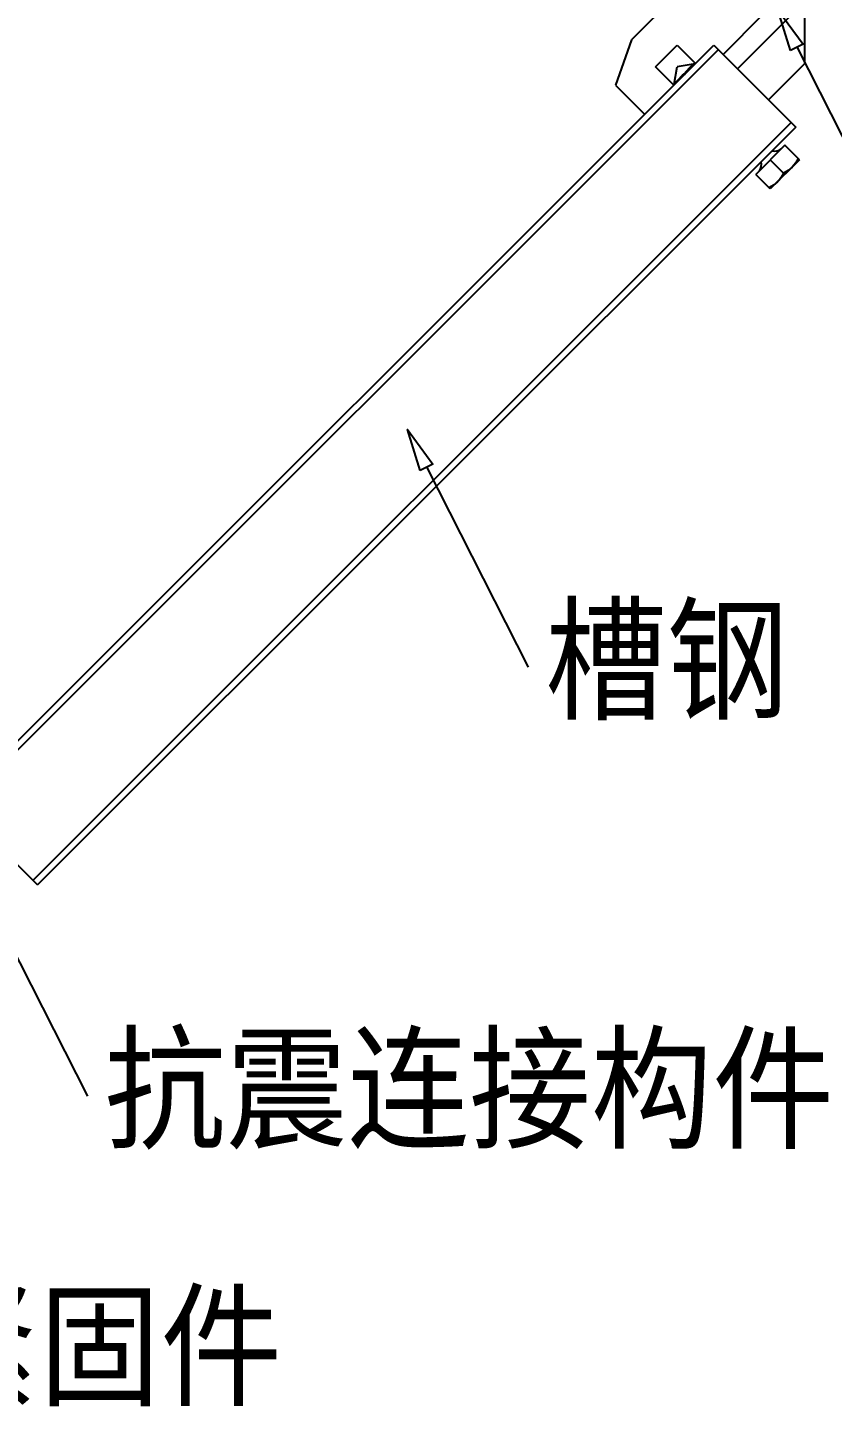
# Model space of a CAD drawing. Extents: x 921423 to 1291758, y 534425 to 1049953.
# Drawn here: x 1130351 to 1131773, y 864321 to 866759 of the extents above; entities that cross this region are included whole.
import ezdxf

# ---------------------------------------------------------------- set-up
doc = ezdxf.new("R2010")
doc.units = 0
doc.header["$LTSCALE"] = 1000
doc.header["$MEASUREMENT"] = 0
doc.layers.add('02___PRT_ALL_AXES', color=7, linetype='Continuous')
doc.layers.add('03___PRT_ALL_CURVES', color=7, linetype='Continuous')
doc.styles.add('_TEL_DIM', font='SIMPLEX', dxfattribs={"width": 0.8, "height": 3.5, "bigfont": 'HZTXT'})

msp = doc.modelspace()

# ---------------------------------------------------------------- linework, layer by layer
at = {"color": 0, "linetype": 'Continuous'}
for p, q in [((1131508, 866827.1), (1131417.9, 866736.9)), ((1131724, 866695.3), (1131724, 866803.8)), ((1131649.3, 866781), (1131579.5, 866711.1)), ((1131711.2, 866792), (1131604.9, 866685.7)), ((1131417.9, 866736.9), (1131389.2, 866656.7)), ((1131460, 866688.9), (1131498.6, 866727.5)), ((1131498.6, 866727.5), (1131530.8, 866695.3)), ((1131492.2, 866656.7), (1131460, 866688.9)), ((1131510.5, 866677), (1131520.4, 866687.4)), ((1131493.3, 866658.4), (1131493.6, 866658.9)), ((1131493.3, 866658.4), (1131494.1, 866658.6)), ((1131493.3, 866658.4), (1131493.3, 866658.4)), ((1131494.7, 866659.2), (1131493.6, 866658.9))]:
    msp.add_line(p, q, dxfattribs=at)
at = {"color": 7, "linetype": 'Continuous'}
for p, q in [((1130155.4, 865319.9), (1131563, 866727.5)), ((1131571.1, 866719.5), (1130231.6, 865380)), ((1131563, 866727.5), (1131707.9, 866582.7)), ((1131659.6, 866630.9), (1131724, 866695.3)), ((1131389.2, 866656.7), (1131440.7, 866605.2)), ((1131699.9, 866590.7), (1130360.4, 865251.2)), ((1131707.9, 866582.7), (1130368.4, 865243.1)), ((1131688.6, 866550.5), (1131637.1, 866498.9)), ((1130223.5, 865388), (1130368.4, 865243.1))]:
    msp.add_line(p, q, dxfattribs=at)
at = {"color": 4}
for points in [[(1131698.6, 866718), (1131676, 866790), (1131720.7, 866729.2)], [(1131044.5, 865975.8), (1131021.8, 866047.8), (1131066.6, 865987)]]:
    msp.add_lwpolyline(points, close=True, dxfattribs=at)
at = {"color": 4, "extrusion": (0.891649, 0.452728, 0)}
for points, elevation in [([(260455.8, 0), (260060.1, 0)], 1401477.6), ([(260090.1, 0), (259694.5, 0)], 1400558.3), ([(259766.7, 0), (259371, 0)], 1399520.9)]:
    msp.add_lwpolyline(points, dxfattribs=dict(at, elevation=elevation))
at = {"color": 4, "extrusion": (0, 1, 0)}
for points, elevation in [([(-1131234.7, 0), (-1131234.8, 0)], 865628.6), ([(-1130456.1, 0), (-1130456.3, 0)], 864870.5)]:
    msp.add_lwpolyline(points, dxfattribs=dict(at, elevation=elevation))
at = {"color": 0, "linetype": 'Continuous'}
for points, knots in [([(1131498, 866662.5), (1131499.5, 866664.2), (1131506.9, 866672.6), (1131514.5, 866680.7), (1131520.4, 866687.4)], [0, 0, 0, 0, 0.20384, 1, 1, 1, 1]), ([(1131509.5, 866674), (1131511.5, 866676.2), (1131515.4, 866680.4), (1131520.5, 866686.1), (1131524.3, 866690.5), (1131526.3, 866692.8), (1131526.8, 866693.7)], [0, 0, 0, 0, 0.341293, 0.649291, 0.879705, 1, 1, 1, 1]), ([(1131520.4, 866687.4), (1131521.2, 866688.1), (1131523.3, 866690.2), (1131525.4, 866692.4), (1131526.8, 866693.7)], [0, 0, 0, 0, 0.363827, 1, 1, 1, 1]), ([(1131526.8, 866693.7), (1131527, 866693.7), (1131527.6, 866693.6), (1131528.2, 866693.3), (1131528.4, 866692.9)], [0, 0, 0, 0, 0.297054, 1, 1, 1, 1]), ([(1131493.6, 866658.9), (1131495.5, 866661.3), (1131501.3, 866667.2), (1131506.9, 866673.2), (1131510.5, 866677)], [0, 0, 0, 0, 0.359883, 1, 1, 1, 1])]:
    msp.add_open_spline(points, degree=3, knots=knots, dxfattribs=at)
at = {"layer": '02___PRT_ALL_AXES', "color": 0, "linetype": 'Continuous'}
for p in [(1131493.3, 866658.4), (1131529.9, 866694.4)]:
    msp.add_line(p, (1131498.6, 866688.9), dxfattribs=at)
at = {"layer": '02___PRT_ALL_AXES', "color": 7, "linetype": 'Continuous'}
for p, q in [((1131714.4, 866524.7), (1131688.6, 866550.5)), ((1131714.4, 866524.7), (1131662.8, 866473.2)), ((1131686.3, 866501.2), (1131662.8, 866524.7)), ((1131662.8, 866473.2), (1131637.1, 866498.9))]:
    msp.add_line(p, q, dxfattribs=at)
for centre, start, end in [((1131671, 866558.6), 254.8783, 307.3719), ((1131628.9, 866516.5), 322.6281, 15.1217)]:
    msp.add_arc(centre, 18.4, start, end, dxfattribs=at)
for points in [[(1131701.5, 866511.8), (1131697.1, 866507.5), (1131691.8, 866504), (1131686.3, 866501.2)], [(1131712.1, 866527), (1131709.3, 866521.5), (1131705.8, 866516.2), (1131701.5, 866511.8)], [(1131675.7, 866486.1), (1131671.4, 866481.7), (1131666.1, 866478.2), (1131660.5, 866475.5)], [(1131686.3, 866501.2), (1131683.5, 866495.7), (1131680.1, 866490.4), (1131675.7, 866486.1)]]:
    msp.add_open_spline(points, degree=3, dxfattribs=at)
at = {"layer": '03___PRT_ALL_CURVES', "color": 4, "linetype": 'Continuous'}
msp.add_line((1131714.4, 866524.7), (1131662.8, 866473.2), dxfattribs=at)

# ---------------------------------------------------------------- texts
at = {"color": 4, "char_height": 175, "attachment_point": 1, "style": '_TEL_DIM'}
for s, insert, width in [('\\fￋￎￌﾣﾤ|b0|i0|c134|p2;\\W0.9000000000;\\T1.0000000000;\\o\\l槽钢', (1131265, 865728.8), 552.125), ('\\fￋￎￌﾣﾤ|b0|i0|c134|p2;\\W0.9000000000;\\T1.0000000000;\\o\\l抗震连接构件', (1130486.4, 864970.7), 1447.25), ('\\fￋￎￌﾣﾤ|b0|i0|c134|p2;\\W0.9000000000;\\T1.0000000000;\\o\\l限位紧固件', (1129726.5, 864515.9), 1204)]:
    msp.add_mtext(s, dxfattribs=dict(at, insert=insert, width=width))

doc.saveas('drawing.dxf')
